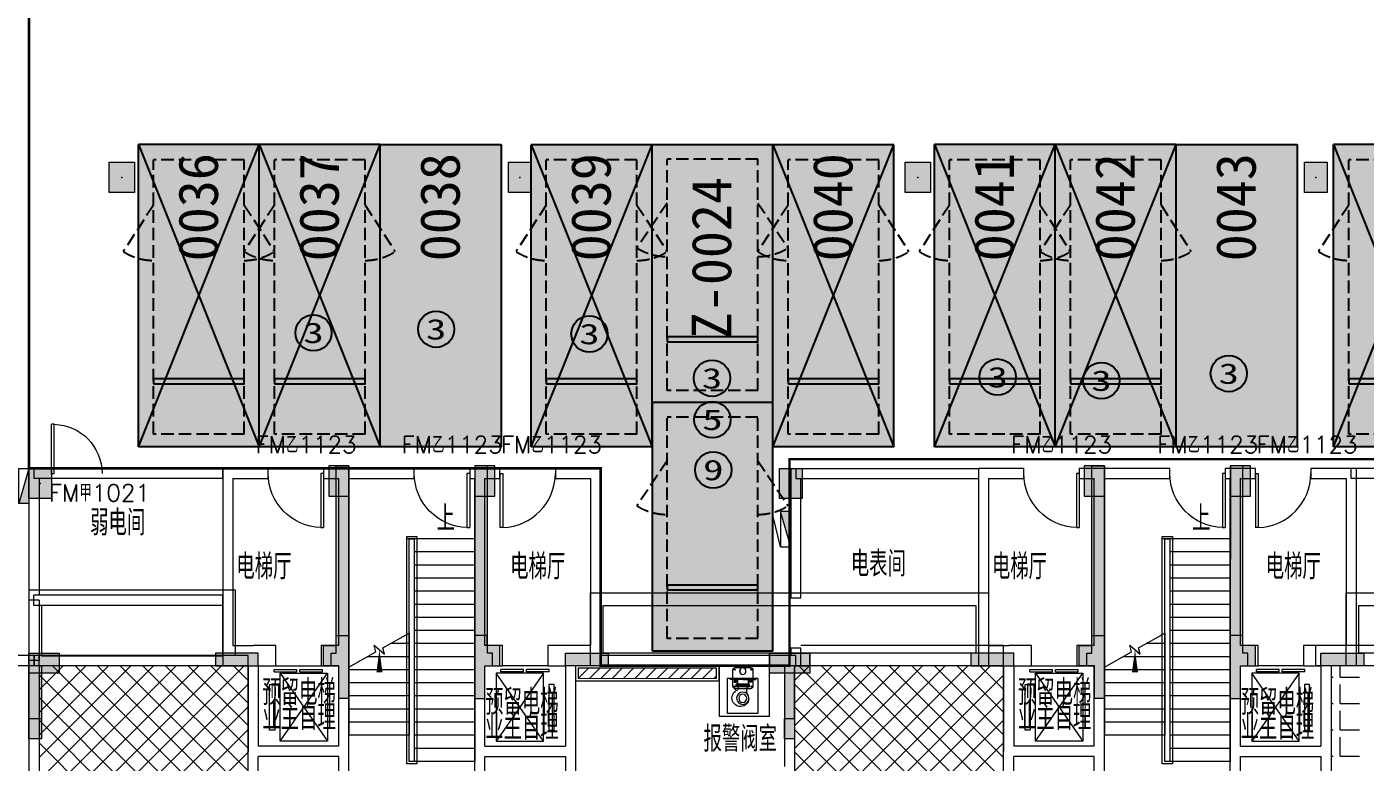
# Model space of a CAD drawing. Extents: x -264757 to 86229, y 4049843 to 4347093.
# Drawn here: x -49333 to -22761, y 4284241 to 4298849 of the extents above; entities that cross this region are included whole.
import ezdxf
from ezdxf.enums import TextEntityAlignment as Align

# ---------------------------------------------------------------- set-up
doc = ezdxf.new("R2010")
doc.units = 0
doc.header["$LTSCALE"] = 1000
doc.header["$MEASUREMENT"] = 0
doc.linetypes.add('AX-01DK-PB01$1$A-001-车位参照B1$0$A-001-车位参照B1$0$A-001-车位参照B1$0$A-H4-001-基本图形$0$A-001-车位B1$0$DASH', pattern=[0.35, 0.25, -0.1])
doc.linetypes.add('DASH', pattern=[0.35, 0.25, -0.1])
for name, color, linetype in [('AX-01DK-PB01$0$A-2-Text', 8, 'Continuous'), ('不利因素1-紧邻消火栓', 7, 'Continuous'), ('不利因素3-紧邻房间出入口', 7, 'Continuous'), ('不利因素5-单面靠墙', 7, 'Continuous'), ('不可售车位', 255, 'Continuous'), ('大车位', 7, 'Continuous'), ('子母车位', 7, 'Continuous')]:
    doc.layers.add(name, color=color, linetype=linetype)
doc.layers.add('AX-01DK-PB01$0$AX-001DK-01-PB01-02$0$A-3-WinF(Text)', color=8, linetype='Continuous', plot=False)
doc.layers.add('无关图层', color=8, linetype='Continuous', lineweight=0)
doc.layers.add('车位归属楼栋范围线', color=7, linetype='Continuous', true_color=0x19e6c7)
doc.styles.add('AX-01DK-PB01$0$_TCH_DIM', font='SIMPLEX', dxfattribs={"bigfont": 'GBCBIG'})
doc.styles.add('AX-01DK-PB01$0$AX-001DK-01-PB01-02$0$_TCH_WINDOW', font='SIMPLEX', dxfattribs={"bigfont": 'GBCBIG'})
doc.styles.add('AX-01DK-PB01$0$Standard', font='gbenor.shx', dxfattribs={"bigfont": 'gbcbig.shx'})
doc.styles.add('AX-01DK-PB01$1$AX-001DK-01-PB01-02$0$Standard', font='gbenor.shx', dxfattribs={"bigfont": 'gbcbig.shx'})
doc.styles.add('AX-ACK-BIANH1$0$黑体', font='simhei.ttf')
doc.styles.add('SX-ACK-PB01-WNC-ALL$0$黑体', font='simhei.ttf')
doc.styles.add('黑体', font='simhei.ttf')

# ---------------------------------------------------------------- blocks, each defined once
blk = doc.blocks.new('A$C741380cb')
at = {"layer": '子母车位', "true_color": 0x0617f9}
h = blk.add_hatch(color=5, dxfattribs=at)
h.dxf.hatch_style = 1
h.paths.add_polyline_path([(2400, 0), (2400, -10400), (0, -10400), (0, 0)])
blk = doc.blocks.new('子母车位1')
at = {"layer": '子母车位', "color": 8, "linetype": 'AX-01DK-PB01$1$A-001-车位参照B1$0$A-001-车位参照B1$0$A-001-车位参照B1$0$A-H4-001-基本图形$0$A-001-车位B1$0$DASH'}
for p, q in [((330318, -478521), (332118, -478521)), ((330318, -478521), (330318, -483071, 0)), ((332118, -478521), (332118, -483071, 0)), ((330318, -483071, 0), (332118, -483071, 0)), ((330318, -483621, 0), (332118, -483621, 0)), ((330318, -483621, 0), (330318, -488371)), ((332118, -483621, 0), (332118, -488371)), ((330318, -488371), (332118, -488371))]:
    blk.add_line(p, q, dxfattribs=at)
at = {"layer": '子母车位', "color": 83}
for p, q in [((330018, -483371, 0), (330018, -488671)), ((330018, -483371, 0), (332418, -483371, 0)), ((332418, -483371, 0), (332418, -488671)), ((330018, -488671), (332418, -488671))]:
    blk.add_line(p, q, dxfattribs=at)
blk.add_lwpolyline([(332418, -478271), (330018, -478271), (330018, -483371), (332418, -483371)], close=True, dxfattribs=at)
at = {"layer": '子母车位'}
blk.add_lwpolyline([(332118, -479521), (330318, -479521), (330318, -479621), (332118, -479621)], close=True, dxfattribs=at)
at = {"layer": '子母车位', "linetype": 'AX-01DK-PB01$1$A-001-车位参照B1$0$A-001-车位参照B1$0$A-001-车位参照B1$0$A-H4-001-基本图形$0$A-001-车位B1$0$DASH'}
for points in [[(330318, -482171), (329718, -481249)], [(332118, -482171), (332718, -481249)]]:
    blk.add_lwpolyline(points, dxfattribs=at)
at = {"layer": '子母车位', "elevation": 0}
blk.add_lwpolyline([(332118, -484621), (330318, -484621), (330318, -484721), (332118, -484721)], close=True, dxfattribs=at)
at = {"layer": '子母车位', "linetype": 'AX-01DK-PB01$1$A-001-车位参照B1$0$A-001-车位参照B1$0$A-001-车位参照B1$0$A-H4-001-基本图形$0$A-001-车位B1$0$DASH', "elevation": 0}
for points in [[(330318, -487471), (329718, -486549)], [(332118, -487471), (332718, -486549)]]:
    blk.add_lwpolyline(points, dxfattribs=at)
at = {"layer": '子母车位', "linetype": 'AX-01DK-PB01$1$A-001-车位参照B1$0$A-001-车位参照B1$0$A-001-车位参照B1$0$A-H4-001-基本图形$0$A-001-车位B1$0$DASH'}
for centre, start, end in [((330318, -482171, 0), 89.9997, 123.0554), ((332118, -482171, 0), 56.9439, 89.9997), ((330318, -487471), 89.9997, 123.0554), ((332118, -487471), 56.9439, 89.9997)]:
    blk.add_arc(centre, 1100, start, end, dxfattribs=at)
at = {"layer": '子母车位', "rotation": 179.9996583709065}
blk.add_blockref('A$C741380cb', (332418, -488671), dxfattribs=at)
blk = doc.blocks.new('子母车位2')
at = {"layer": '子母车位', "xscale": 1.000000693082614, "yscale": 0.9664691433954647, "rotation": 180.0003416290934}
blk.add_blockref('子母车位1', (332421, -475033, 0), dxfattribs=at)
blk = doc.blocks.new('大车位1')
at = {"layer": '大车位', "true_color": 0xe806f9}
h = blk.add_hatch(color=6, dxfattribs=at)
h.dxf.hatch_style = 1
h.paths.add_polyline_path([(2400, 6000), (2400, 0), (0, 0), (0, 6000)])
at = {"layer": '大车位', "color": 83}
for p, q in [((0, 0), (0, 6000, 0)), ((2400, 6000, 0), (0, 6000, 0)), ((2400, 0), (2400, 6000, 0)), ((2400, 0), (0, 0))]:
    blk.add_line(p, q, dxfattribs=at)
at = {"layer": '大车位', "color": 8, "linetype": 'AX-01DK-PB01$1$A-001-车位参照B1$0$A-001-车位参照B1$0$A-001-车位参照B1$0$A-H4-001-基本图形$0$A-001-车位B1$0$DASH'}
for p, q in [((2100, 5700, 0), (300, 5700, 0)), ((300, 250), (300, 5700, 0)), ((2100, 250), (2100, 5700, 0)), ((2100, 250), (300, 250))]:
    blk.add_line(p, q, dxfattribs=at)
at = {"layer": '大车位', "color": 83, "elevation": 0}
blk.add_lwpolyline([(0, 6000), (2400, 0)], dxfattribs=at)
at = {"layer": '大车位', "color": 83}
blk.add_lwpolyline([(0, 0), (2400, 6000)], dxfattribs=at)
at = {"layer": '大车位', "linetype": 'AX-01DK-PB01$1$A-001-车位参照B1$0$A-001-车位参照B1$0$A-001-车位参照B1$0$A-H4-001-基本图形$0$A-001-车位B1$0$DASH'}
for points in [[(300, 4800), (-300, 3878)], [(2100, 4800), (2700, 3878)]]:
    blk.add_lwpolyline(points, dxfattribs=at)
at = {"layer": '大车位'}
blk.add_lwpolyline([(300, 1250), (2100, 1250), (2100, 1350), (300, 1350)], close=True, dxfattribs=at)
at = {"layer": '大车位', "linetype": 'AX-01DK-PB01$1$A-001-车位参照B1$0$A-001-车位参照B1$0$A-001-车位参照B1$0$A-H4-001-基本图形$0$A-001-车位B1$0$DASH'}
for centre, start, end in [((300, 4800, 0), 236.9443, 270), ((2100, 4800, 0), 270, 303.0557)]:
    blk.add_arc(centre, 1100, start, end, dxfattribs=at)
blk = doc.blocks.new('20200722.21175556')
at = {"layer": '不利因素1-紧邻消火栓', "true_color": 0x3c6a45}
h = blk.add_hatch(color=97, dxfattribs=at)
h.dxf.hatch_style = 1
edge = h.paths.add_edge_path()
edge.add_arc((360, 360), 360, 0, 360)
at = {"layer": '不利因素1-紧邻消火栓'}
blk.add_circle((360, 360), 360, dxfattribs=at)
at = {"layer": '不利因素1-紧邻消火栓', "style": '黑体', "width": 1.390625}
blk.add_text('9', height=407, dxfattribs=at).set_placement((156, 156), (564, 156), align=Align.FIT)
blk = doc.blocks.new('SX-ACK-PB01-WNC-ALL$0$20200722.21182536')
at = {"layer": '不利因素3-紧邻房间出入口', "true_color": 0xe4d218}
h = blk.add_hatch(color=52, dxfattribs=at)
h.dxf.hatch_style = 1
edge = h.paths.add_edge_path()
edge.add_arc((360, 360), 360, 0, 360)
at = {"layer": '不利因素3-紧邻房间出入口'}
blk.add_circle((360, 360), 360, dxfattribs=at)
at = {"layer": '不利因素3-紧邻房间出入口', "style": 'SX-ACK-PB01-WNC-ALL$0$黑体', "width": 1.390625}
blk.add_text('3', height=407, dxfattribs=at).set_placement((156, 156), (564, 156), align=Align.FIT)
blk = doc.blocks.new('SX-ACK-PB01-WNC-ALL$0$20200722.21183209')
at = {"layer": '不利因素5-单面靠墙', "true_color": 0x6d711d}
h = blk.add_hatch(color=66, dxfattribs=at)
h.dxf.hatch_style = 1
edge = h.paths.add_edge_path()
edge.add_arc((360, 360), 360, 0, 360)
at = {"layer": '不利因素5-单面靠墙'}
blk.add_circle((360, 360), 360, dxfattribs=at)
at = {"layer": '不利因素5-单面靠墙', "style": 'SX-ACK-PB01-WNC-ALL$0$黑体', "width": 1.390625}
blk.add_text('5', height=407, dxfattribs=at).set_placement((156, 156), (564, 156), align=Align.FIT)
blk = doc.blocks.new('sadfsadfasf')
at = {"layer": '不可售车位', "true_color": 0x757b8a}
h = blk.add_hatch(color=8, dxfattribs=at)
h.dxf.hatch_style = 1
h.paths.add_polyline_path([(2400, 6000), (2400, 0), (0, 0), (0, 6000)])
at = {"layer": '不可售车位', "color": 8, "true_color": 0x757b8a}
blk.add_lwpolyline([(2400, 6000), (2400, 0), (0, 0), (0, 6000)], close=True, dxfattribs=at)
blk = doc.blocks.new('AX-01DK-PB01$0$$DorLib2D$00000001')
at = {"layer": '无关图层'}
for p, q in [((0.45, 0.975), (0.5, 0.975)), ((0.45, 0), (0.45, 0.975)), ((0.5, 0), (0.5, 0.975)), ((0.5, 0), (0.45, 0))]:
    blk.add_line(p, q, dxfattribs=at)
at = {"layer": '无关图层', "lineweight": 13}
blk.add_arc((0.475, 0), 0.975, 91.4693, 180, dxfattribs=at)
blk = doc.blocks.new('SX-CK-PB001-WNC$1$20211103.13313578')
at = {"layer": '无关图层'}
h = blk.add_hatch(color=256, dxfattribs=at)
h.dxf.hatch_style = 1
h.paths.add_polyline_path([(0, 600), (450, 600), (450, 0), (0, 0)])
blk.add_lwpolyline([(0, 600), (450, 600), (450, 0), (0, 0)], close=True, dxfattribs=at)
blk.add_point((225, 300), dxfattribs=at)
blk = doc.blocks.new('PX-03CK-JSK$0$PX-CKB-P01-JSK$0$$0$水泵')
at = {"layer": '无关图层'}
for p, q in [((-25148, 231515, 0), (-25148, 231195, 0)), ((-25135, 231525, 0), (-25095, 231525, 0)), ((-25116, 231543, 0), (-25116, 231511, 0)), ((-25116, 231511, 0), (-25116, 231507, 0)), ((-24798, 231565, 0), (-25098, 231565, 0)), ((-24903, 231492, 0), (-24880, 231492, 0)), ((-24804, 231524, 0), (-24764, 231524, 0)), ((-24785, 231542, 0), (-24785, 231510, 0)), ((-24785, 231510, 0), (-24785, 231506, 0)), ((-24748, 231195, 0), (-24748, 231515, 0)), ((-24644, 231352, 0), (-25244, 231352, 0)), ((-25244, 231352, 0), (-25244, 230652, 0)), ((-24950, 231351, 0), (-25204, 231351, 0)), ((-25204, 231351, 0), (-25204, 231330, 0)), ((-24950, 231330, 0), (-25204, 231330, 0)), ((-25136, 231186, 0), (-25096, 231186, 0)), ((-25106, 231185, 0), (-25129, 231185, 0)), ((-25120, 231330, 0), (-25120, 231273, 0)), ((-25120, 231273, 0), (-25070, 231273, 0)), ((-25117, 231204, 0), (-25117, 231172, 0)), ((-25108, 231323, 0), (-25067, 231323, 0)), ((-25108, 231284, 0), (-25108, 231323, 0)), ((-25070, 231284, 0), (-25108, 231284, 0)), ((-25103, 231315, 0), (-25103, 231292, 0)), ((-25085, 231320, 0), (-25098, 231320, 0)), ((-25098, 231287, 0), (-25084, 231287, 0)), ((-25084, 231323, 0), (-25084, 231284, 0)), ((-25084, 231310, 0), (-25052, 231310, 0)), ((-25084, 231297, 0), (-25052, 231297, 0)), ((-25055, 231310, 0), (-25083, 231310, 0)), ((-25077, 231185, 0), (-25077, 231238, 0)), ((-25077, 231215, 0), (-24815, 231215, 0)), ((-25077, 231208, 0), (-24815, 231208, 0)), ((-25077, 231185, 0), (-24815, 231185, 0)), ((-25076, 231238, 0), (-24815, 231238, 0)), ((-25070, 231273, 0), (-25070, 231284, 0)), ((-25067, 231323, 0), (-25067, 231330, 0)), ((-25052, 231328, 0), (-25052, 231239, 0)), ((-24950, 231351, 0), (-24696, 231351, 0)), ((-24950, 231330, 0), (-24696, 231330, 0)), ((-24846, 231239, 0), (-24846, 231328, 0)), ((-24846, 231312, 0), (-24807, 231312, 0)), ((-24844, 231299, 0), (-24806, 231299, 0)), ((-24827, 231323, 0), (-24827, 231330, 0)), ((-24785, 231323, 0), (-24827, 231323, 0)), ((-24824, 231284, 0), (-24785, 231284, 0)), ((-24824, 231273, 0), (-24824, 231284, 0)), ((-24773, 231273, 0), (-24824, 231273, 0)), ((-24815, 231185, 0), (-24815, 231238, 0)), ((-24807, 231322, 0), (-24807, 231284, 0)), ((-24793, 231319, 0), (-24807, 231319, 0)), ((-24807, 231289, 0), (-24793, 231289, 0)), ((-24804, 231186, 0), (-24764, 231186, 0)), ((-24788, 231294, 0), (-24788, 231314, 0)), ((-24785, 231284, 0), (-24785, 231323, 0)), ((-24785, 231205, 0), (-24785, 231173, 0)), ((-24773, 231324, 0), (-24773, 231332, 0)), ((-24773, 231330, 0), (-24773, 231273, 0)), ((-24696, 231351, 0), (-24696, 231330, 0)), ((-24644, 230652, 0), (-24644, 231352, 0)), ((-25117, 231172, 0), (-25117, 231168, 0)), ((-25098, 231145, 0), (-24798, 231145, 0)), ((-24781, 231136, 0), (-24805, 231136, 0)), ((-24785, 231173, 0), (-24785, 231169, 0)), ((-25244, 230652, 0), (-24644, 230652, 0))]:
    blk.add_line(p, q, dxfattribs=at)
for centre, radius in [((-25117, 231525, 0), 8.75), ((-24944, 231492, 0), 65), ((-24891, 231492, 0), 7.88), ((-24785, 231524, 0), 8.75), ((-25117, 231186, 0), 8.75), ((-24785, 231186, 0), 8.75), ((-24945, 230955, 0), 122), ((-24945, 230955, 0), 80.5)]:
    blk.add_circle(centre, radius, dxfattribs=at)
for centre, radius, start, end in [((-25098, 231515, 0), 50, 90.0002, 180.0002), ((-24798, 231515, 0), 50, 0.0002, 90.0002), ((-25098, 231195, 0), 50, 180.0002, 270.0002), ((-25098, 231315, 0), 5.18, 90.0002, 180.0002), ((-25098, 231292, 0), 5.18, 180.0002, 270.0002), ((-25165, 231098, 0), 142, 319.6544, 36.6268), ((-24826, 231152, 0), 34.6, 117.9765, 237.6187), ((-24798, 231195, 0), 50, 270.0002, 0.0002), ((-24793, 231314, 0), 5.18, 0.0002, 90.0002), ((-24793, 231294, 0), 5.18, 270.0002, 0.0002), ((-24899, 230961, 0), 169, 185.2838, 71.5275)]:
    blk.add_arc(centre, radius, start, end, dxfattribs=at)
blk = doc.blocks.new('AX-01DK-PB01$0$AX-001DK-01-PP01$0$AX-001DK-01-PP01$0$$DORLIB2D$00000127')
at = {"layer": '无关图层'}
for points in [[(-0.533, 0.795), (-0.533, 0.69)], [(-0.033, 0.795), (-0.533, 0.795)], [(-0.033, 0.69), (-0.533, 0.69)], [(-0.033, 0.795), (-0.033, 0.69)], [(0.533, 0.795), (0.033, 0.795)], [(0.033, 0.795), (0.033, 0.69)], [(0.533, 0.69), (0.033, 0.69)], [(0.533, 0.795), (0.533, 0.69)], [(0.5, 0.5), (-0.5, 0.5)]]:
    blk.add_lwpolyline(points, dxfattribs=at)
blk = doc.blocks.new('PX-03CK-XHS$1$$TWTSYS$00000508')
at = {"layer": '无关图层'}
for p, q in [((-0.5, 0.5), (0.324, 1.224)), ((-0.5, 0.5), (-0.5, -0.5)), ((-0.5, -0.5), (0.5, 0.5)), ((0.5, 0.5), (-0.5, 0.5)), ((0.5, -0.5), (0.5, 0.5)), ((-0.5, -0.5), (0.5, -0.5))]:
    blk.add_line(p, q, dxfattribs=at)
blk.add_solid([(0.5, -0.5), (0.5, 0.5), (-0.5, -0.5)], dxfattribs=at)

msp = doc.modelspace()

# ---------------------------------------------------------------- hatches: boundary and pattern name
at = {"layer": '无关图层'}
h = msp.add_hatch(color=256, dxfattribs=at)
h.dxf.hatch_style = 1
h.paths.add_polyline_path([(-47694.6, 4296158), (-47194.6, 4296158), (-47194.6, 4295558), (-47694.6, 4295558)])
h = msp.add_hatch(color=256, dxfattribs=at)
h.dxf.hatch_style = 1
h.paths.add_polyline_path([(-31894.6, 4296158), (-31394.6, 4296158), (-31394.6, 4295558), (-31894.6, 4295558)])
for points in [[(-42940.3, 4290127.9), (-43339.3, 4290127.9), (-43339.3, 4289527.9), (-42940.3, 4289527.9)], [(-40040.7, 4290127.2), (-40439.7, 4290127.2), (-40439.7, 4289527.2), (-40040.7, 4289527.2)], [(-27939.8, 4290127.9), (-28338.7, 4290127.9), (-28338.7, 4289527.9), (-27939.8, 4289527.9)], [(-25040.2, 4290127.2), (-25439.1, 4290127.2), (-25439.1, 4289527.2), (-25040.2, 4289527.2)], [(-43439.8, 4286558.4), (-43190.7, 4286557), (-43190.7, 4286758.4), (-42939.8, 4286758.4), (-42939.8, 4285508), (-43140.5, 4285508), (-43140.5, 4286157.9), (-43439.8, 4286158.4)], [(-39941.4, 4286558.4), (-40190.5, 4286557), (-40190.5, 4286758.4), (-40441.4, 4286758.4), (-40441.4, 4285508), (-40240.7, 4285508), (-40240.7, 4286157.9), (-39941.4, 4286158.4)], [(-28439.2, 4286558.4), (-28190.1, 4286557), (-28190.1, 4286758.4), (-27939.2, 4286758.4), (-27939.2, 4285508), (-28140, 4285508), (-28140, 4286157.9), (-28439.2, 4286158.4)], [(-24940.9, 4286558.4), (-25190, 4286557), (-25190, 4286758.4), (-25440.9, 4286758.4), (-25440.9, 4285508), (-25240.1, 4285508), (-25240.1, 4286157.9), (-24940.9, 4286158.4)], [(-49289.8, 4286408), (-48689.8, 4286408), (-48689.8, 4286008), (-49289.8, 4286008)], [(-44739.4, 4286157.9), (-44739.4, 4286407.9), (-45589.4, 4286407.9), (-45589.4, 4286157.9)], [(-38639.4, 4286157.9), (-38639.4, 4286407.9), (-37789.4, 4286407.9), (-37789.4, 4286157.9)], [(-34590, 4286408), (-33789.6, 4286408), (-33789.6, 4286008), (-34590, 4286008)], [(-29739.4, 4286157.9), (-29739.4, 4286407.9), (-30589.4, 4286407.9), (-30589.4, 4286157.9)], [(-23639.4, 4286157.9), (-23639.4, 4286407.9), (-22789.4, 4286407.9), (-22789.4, 4286157.9)], [(-49039.1, 4285108), (-49039.4, 4284708), (-49290, 4284708), (-49289.6, 4285108)], [(-34089.4, 4285108), (-34089.8, 4284708), (-34290.8, 4284708), (-34290.5, 4285108)]]:
    msp.add_hatch(color=256, dxfattribs=at).paths.add_polyline_path(points)
h = msp.add_hatch(color=256, dxfattribs=at)
h.dxf.hatch_style = 1
h.paths.add_polyline_path([(-43289.1, 4286157.9), (-43289.1, 4286407.9), (-43190, 4286407.9), (-43190, 4290127.9), (-42940, 4290127.9), (-42939.1, 4286407.9), (-42939.1, 4285507.9), (-43139.1, 4285507.9), (-43139.1, 4286157.9)])
h = msp.add_hatch(color=256, dxfattribs=at)
h.dxf.hatch_style = 1
h.paths.add_polyline_path([(-40090.2, 4286157.9), (-40090.2, 4286407.9), (-40189.3, 4286407.9), (-40189.3, 4290127.9), (-40439.3, 4290127.9), (-40440.2, 4286407.9), (-40440.2, 4285507.9), (-40240.2, 4285507.9), (-40240.2, 4286157.9)])
h = msp.add_hatch(color=256, dxfattribs=at)
h.dxf.hatch_style = 1
h.paths.add_polyline_path([(-28288.5, 4286157.9), (-28288.5, 4286407.9), (-28189.4, 4286407.9), (-28189.4, 4290127.9), (-27939.4, 4290127.9), (-27938.5, 4286407.9), (-27938.5, 4285507.9), (-28138.5, 4285507.9), (-28138.5, 4286157.9)])
h = msp.add_hatch(color=256, dxfattribs=at)
h.dxf.hatch_style = 1
h.paths.add_polyline_path([(-25089.6, 4286157.9), (-25089.6, 4286407.9), (-25188.7, 4286407.9), (-25188.7, 4290127.9), (-25438.7, 4290127.9), (-25439.6, 4286407.9), (-25439.6, 4285507.9), (-25239.6, 4285507.9), (-25239.6, 4286157.9)])
h = msp.add_hatch(color=256, dxfattribs=at)
h.dxf.hatch_style = 1
h.paths.add_polyline_path([(-48689.8, 4286408), (-48689.8, 4286158), (-49039.8, 4286158), (-49039.8, 4284708), (-49289.8, 4284708), (-49289.8, 4286408)])
h = msp.add_hatch(color=256, dxfattribs=at)
h.dxf.hatch_style = 1
h.paths.add_polyline_path([(-34289.8, 4285108), (-34089.8, 4285108), (-34089.8, 4286158), (-33789.6, 4286158), (-33789.6, 4286408), (-34590, 4286408), (-34590, 4286158), (-34289.8, 4286158)])
h = msp.add_hatch(dxfattribs=at)
h.set_pattern_fill('ANSI31', color=256, scale=100, angle=180)
h.set_pattern_definition([(225, (-83758.3, 8358653.36), (112.2532015, -112.2532015), [])])
h.paths.add_polyline_path([(-35640.2, 4286108), (-38389.2, 4286107), (-38389.2, 4285907.1), (-35640.2, 4285908.1)])

# ---------------------------------------------------------------- linework, layer by layer
for p, q in [((-49289.6, 4290078), (-49289.6, 4287456.9)), ((-45439.6, 4290078), (-49189.6, 4290078)), ((-49189.6, 4289878), (-49189.6, 4290078)), ((-45439.6, 4289878), (-49189.6, 4289878)), ((-49089.6, 4289878), (-49089.6, 4287556.9)), ((-47839.6, 4290078), (-48839.6, 4290078)), ((-47839.6, 4289878), (-48839.6, 4289878)), ((-45439.6, 4289878), (-45439.6, 4290078)), ((-45439.6, 4290077), (-45439.6, 4286157)), ((-44539.6, 4290077), (-45439.6, 4290077)), ((-45239.6, 4289877), (-45239.6, 4286557)), ((-45239.6, 4289877), (-44539.6, 4289877)), ((-44539.6, 4289877), (-44539.6, 4290077)), ((-43039.6, 4290077), (-43439.6, 4290077)), ((-43439.6, 4290077), (-43439.6, 4289877)), ((-43439.6, 4289877), (-43139.6, 4289877)), ((-43139.6, 4286557), (-43139.6, 4289877)), ((-41639.6, 4290077), (-43039.6, 4290077)), ((-42939.6, 4289877), (-41639.6, 4289877)), ((-42939.6, 4286257), (-42939.6, 4289877)), ((-41639.6, 4289877), (-41639.6, 4290077)), ((-40339.6, 4290077), (-40539.6, 4290077)), ((-40539.6, 4290077), (-40539.6, 4289877)), ((-40539.6, 4289877), (-40439.6, 4289877)), ((-40439.6, 4286257), (-40439.6, 4289877)), ((-39939.6, 4290077), (-40339.6, 4290077)), ((-40239.6, 4289877), (-39939.6, 4289877)), ((-40239.6, 4286557), (-40239.6, 4289877)), ((-39939.6, 4289877), (-39939.6, 4290077)), ((-37939.2, 4290077), (-38839.6, 4290077)), ((-38839.6, 4290077), (-38839.6, 4289877)), ((-38839.6, 4289877), (-38139.2, 4289877)), ((-38139.2, 4289877), (-38139.2, 4286557)), ((-37939.2, 4290077), (-37939.2, 4286157)), ((-34166.4, 4290077), (-34166.7, 4287508)), ((-34066.6, 4290077), (-30439.6, 4290077)), ((-34066.6, 4290077), (-34066.6, 4289877)), ((-34066.6, 4289877), (-30439.6, 4289877)), ((-33966.7, 4287508), (-33966.5, 4289877)), ((-30439.6, 4290077), (-30439.6, 4289877)), ((-30439.6, 4290077), (-30439.6, 4286157)), ((-29539.6, 4290077), (-30439.6, 4290077)), ((-30239.6, 4289877), (-30239.6, 4286557)), ((-30239.6, 4289877), (-29539.6, 4289877)), ((-29539.6, 4289877), (-29539.6, 4290077)), ((-28039.6, 4290077), (-28439.6, 4290077)), ((-28439.6, 4290077), (-28439.6, 4289877)), ((-28439.6, 4289877), (-28139.6, 4289877)), ((-28139.6, 4286557), (-28139.6, 4289877)), ((-26639.6, 4290077), (-28039.6, 4290077)), ((-27939.6, 4289877), (-26639.6, 4289877)), ((-27939.6, 4286257), (-27939.6, 4289877)), ((-26639.6, 4289877), (-26639.6, 4290077)), ((-25339.6, 4290077), (-25539.6, 4290077)), ((-25539.6, 4290077), (-25539.6, 4289877)), ((-25539.6, 4289877), (-25439.6, 4289877)), ((-25439.6, 4286257), (-25439.6, 4289877)), ((-24939.6, 4290077), (-25339.6, 4290077)), ((-25239.6, 4289877), (-24939.6, 4289877)), ((-25239.6, 4286557), (-25239.6, 4289877)), ((-24939.6, 4289877), (-24939.6, 4290077)), ((-22939.2, 4290077), (-23839.6, 4290077)), ((-23839.6, 4290077), (-23839.6, 4289877)), ((-23839.6, 4289877), (-23139.2, 4289877)), ((-23139.2, 4289877), (-23139.2, 4286557)), ((-19064.6, 4290078), (-23039.1, 4290078)), ((-23039.1, 4289878), (-23039.1, 4290078)), ((-19064.6, 4289878), (-23039.1, 4289878)), ((-22939.2, 4290077), (-22939.2, 4286157)), ((-41639.6, 4288677), (-41639.6, 4284257)), ((-41639.6, 4288677), (-41639.6, 4284257)), ((-40439.6, 4288677), (-41639.6, 4288677)), ((-40439.6, 4288677), (-40439.6, 4284257)), ((-26639.6, 4288677), (-26639.6, 4284257)), ((-26639.6, 4288677), (-26639.6, 4284257)), ((-25439.6, 4288677), (-26639.6, 4288677)), ((-25439.6, 4288677), (-25439.6, 4284257)), ((-40439.6, 4288417), (-41639.6, 4288417)), ((-25439.6, 4288417), (-26639.6, 4288417)), ((-40439.6, 4288157), (-41639.6, 4288157)), ((-25439.6, 4288157), (-26639.6, 4288157)), ((-40439.6, 4287897), (-41639.6, 4287897)), ((-25439.6, 4287897), (-26639.6, 4287897)), ((-49289.6, 4287456.9), (-49289.6, 4286260.3)), ((-49089.6, 4287456.9), (-49289.6, 4287456.9)), ((-45440.3, 4287556.9), (-49190.3, 4287556.9)), ((-49190.3, 4287356.9), (-49190.3, 4287556.9)), ((-49089.6, 4287456.9), (-49089.6, 4286260.3)), ((-45440.3, 4287356.9), (-45440.3, 4287556.9)), ((-40439.6, 4287637), (-41639.6, 4287637)), ((-34166.7, 4287508), (-33966.7, 4287508)), ((-25439.6, 4287637), (-26639.6, 4287637)), ((-45440.3, 4287356.9), (-49190.3, 4287356.9)), ((-40439.6, 4287377), (-41639.6, 4287377)), ((-25439.6, 4287377), (-26639.6, 4287377)), ((-40439.6, 4287117), (-41639.6, 4287117)), ((-41639.6, 4286967), (-41639.6, 4284257)), ((-25439.6, 4287117), (-26639.6, 4287117)), ((-26639.6, 4286967), (-26639.6, 4284257)), ((-42261.3, 4286511.1), (-41739.6, 4286805)), ((-41739.6, 4286805), (-41739.6, 4284777)), ((-40439.6, 4286857), (-41639.6, 4286857)), ((-27261.3, 4286511.1), (-26739.6, 4286805)), ((-26739.6, 4286805), (-26739.6, 4284777)), ((-25439.6, 4286857), (-26639.6, 4286857)), ((-45239.6, 4286557), (-44839.6, 4286557)), ((-44389.6, 4286557), (-44839.6, 4286557)), ((-44389.6, 4286157), (-44389.6, 4286557)), ((-43139.6, 4286557), (-43489.6, 4286557)), ((-43489.6, 4286557), (-43489.6, 4286157)), ((-42939.6, 4286129), (-42400.5, 4286432.7)), ((-42400.5, 4286432.7), (-42434, 4286563.4)), ((-42434, 4286563.4), (-42229.8, 4286388.4)), ((-42229.8, 4286388.4), (-42261.3, 4286511.1)), ((-41739.6, 4286597), (-42108.8, 4286597)), ((-40439.6, 4286597), (-41639.6, 4286597)), ((-39889.6, 4286557), (-40239.6, 4286557)), ((-39889.6, 4286157), (-39889.6, 4286557)), ((-38539.2, 4286557), (-38989.6, 4286557)), ((-38989.6, 4286557), (-38989.6, 4286157)), ((-38139.2, 4286557), (-38539.2, 4286557)), ((-33966.8, 4286508), (-34166.8, 4286508)), ((-34166.8, 4286508), (-34166.8, 4286358)), ((-29939.2, 4286558), (-33966.8, 4286558)), ((-33966.8, 4286158), (-33966.8, 4286508)), ((-30239.6, 4286557), (-29839.6, 4286557)), ((-29939.2, 4286158), (-29939.2, 4286558)), ((-29389.6, 4286557), (-29839.6, 4286557)), ((-29389.6, 4286157), (-29389.6, 4286557)), ((-28139.6, 4286557), (-28489.6, 4286557)), ((-28489.6, 4286557), (-28489.6, 4286157)), ((-27939.6, 4286129), (-27400.5, 4286432.7)), ((-27400.5, 4286432.7), (-27434.1, 4286563.4)), ((-27434.1, 4286563.4), (-27229.8, 4286388.4)), ((-27229.8, 4286388.4), (-27261.3, 4286511.1)), ((-26739.6, 4286597), (-27108.8, 4286597)), ((-25439.6, 4286597), (-26639.6, 4286597)), ((-24889.6, 4286557), (-25239.6, 4286557)), ((-24889.6, 4286157), (-24889.6, 4286557)), ((-23539.2, 4286557), (-23989.6, 4286557)), ((-23989.6, 4286557), (-23989.6, 4286157)), ((-14939.2, 4286558.1), (-23739.2, 4286558.1)), ((-23739.2, 4286158.1), (-23739.2, 4286558.1)), ((-23139.2, 4286557), (-23539.2, 4286557)), ((-49289.6, 4286358), (-50289.6, 4286358)), ((-49289.6, 4286158), (-50289.6, 4286158)), ((-49289.6, 4286358), (-49289.6, 4278901.7)), ((-49289.6, 4286158), (-49289.6, 4286358)), ((-49189.6, 4286358), (-49289.6, 4286358)), ((-49189.6, 4286358), (-49289.6, 4286358)), ((-49289.6, 4286158), (-49289.6, 4286358)), ((-49289.6, 4286158), (-49289.6, 4286358)), ((-49089.6, 4286260.3), (-49289.6, 4286260.3)), ((-49189.6, 4286158), (-49289.6, 4286158)), ((-49189.6, 4286158), (-49289.6, 4286158)), ((-49189.6, 4286358), (-49189.6, 4286158)), ((-49189.6, 4286158), (-49189.6, 4286358)), ((-49089.7, 4286358), (-49189.6, 4286358)), ((-49189.6, 4286158), (-49189.6, 4286358)), ((-49189.6, 4286160.3), (-49089.7, 4286160.3)), ((-49089.7, 4286158), (-49189.6, 4286158)), ((-49089.6, 4286158), (-49089.8, 4260928)), ((-49089.6, 4286360.3), (-49089.7, 4286360.3)), ((-44939.2, 4286358), (-49089.7, 4286358)), ((-49089.7, 4286158), (-49089.7, 4286358)), ((-49089.7, 4286158), (-49089.7, 4286358)), ((-44939.2, 4286158), (-49089.7, 4286158)), ((-49089.7, 4267270.4), (-30202.1, 4286158)), ((-49089.6, 4286158), (-49089.6, 4278701.7)), ((-49089.6, 4286129), (-49060.6, 4286158)), ((-49089.6, 4285680), (-48611.6, 4286158)), ((-49089.6, 4285231), (-48162.6, 4286158)), ((-49089.6, 4284782), (-47713.6, 4286158)), ((-49089.6, 4284333), (-47264.6, 4286158)), ((-49089.6, 4283884), (-46815.6, 4286158)), ((-49089.6, 4283434.9), (-46366.5, 4286158)), ((-49089.6, 4282985.9), (-45917.5, 4286158)), ((-49089.6, 4282536.9), (-45468.5, 4286158)), ((-49089.6, 4282087.9), (-45019.5, 4286158)), ((-44939.6, 4286158), (-49089.6, 4286158)), ((-44939.6, 4282273.5), (-48824.2, 4286158)), ((-44939.6, 4282722.5), (-48375.2, 4286158)), ((-44939.6, 4283171.5), (-47926.1, 4286158)), ((-44939.6, 4283620.5), (-47477.1, 4286158)), ((-44939.6, 4284069.5), (-47028.1, 4286158)), ((-44939.6, 4284518.5), (-46579.1, 4286158)), ((-44939.6, 4284967.5), (-46130.1, 4286158)), ((-44939.6, 4285416.5), (-45681.1, 4286158)), ((-45439.6, 4286157), (-44939.6, 4286157)), ((-44939.6, 4285865.6), (-45232.1, 4286158)), ((-44939.6, 4278108), (-44939.6, 4286158)), ((-44939.6, 4286157), (-44939.6, 4284457)), ((-44939.2, 4286158), (-44939.2, 4286358)), ((-44739.6, 4286157), (-44739.6, 4284557)), ((-44739.6, 4286157), (-44389.6, 4286157)), ((-43489.6, 4286157), (-43139.6, 4286157)), ((-43139.6, 4284557), (-43139.6, 4286157)), ((-42939.6, 4284457), (-42939.6, 4286257)), ((-42939.6, 4286129), (-42939.6, 4284777)), ((-41739.6, 4286337), (-42570.4, 4286337)), ((-40439.6, 4286337), (-41639.6, 4286337)), ((-40439.6, 4284457), (-40439.6, 4286257)), ((-40239.6, 4284557), (-40239.6, 4286157)), ((-40239.6, 4286157), (-39889.6, 4286157)), ((-38989.6, 4286157), (-38639.2, 4286157)), ((-38639.2, 4286157), (-38639.2, 4284557)), ((-38439.5, 4279267.6), (-31549.1, 4286158)), ((-38439.5, 4278818.6), (-31100.1, 4286158)), ((-38439.4, 4278369.7), (-30651.1, 4286158)), ((-38439.2, 4286157), (-38439.2, 4284457)), ((-37939.2, 4286157), (-38439.2, 4286157)), ((-34066.8, 4286358), (-37939.2, 4286358)), ((-37939.2, 4286158), (-37939.2, 4286358)), ((-34066.8, 4286158), (-37939.2, 4286158)), ((-34289.6, 4286158), (-34289.6, 4284158)), ((-34089.6, 4286158), (-34289.6, 4286158)), ((-34089.6, 4286158), (-34089.6, 4283958)), ((-34089.6, 4285862.6), (-33794.2, 4286158)), ((-34089.6, 4285413.6), (-33345.2, 4286158)), ((-34089.6, 4284964.6), (-32896.2, 4286158)), ((-34089.6, 4284515.6), (-32447.1, 4286158)), ((-34089.6, 4284066.6), (-31998.1, 4286158)), ((-29939.6, 4286158), (-34089.6, 4286158)), ((-34089.6, 4286158), (-34089.6, 4283957)), ((-34066.8, 4286158), (-34066.8, 4286358)), ((-29939.2, 4286158), (-34066.8, 4286158)), ((-29939.6, 4282090.9), (-34006.8, 4286158)), ((-29939.6, 4282539.9), (-33557.7, 4286158)), ((-29939.6, 4282988.9), (-33108.7, 4286158)), ((-29939.6, 4283437.9), (-32659.7, 4286158)), ((-29939.6, 4283886.9), (-32210.7, 4286158)), ((-29939.6, 4284335.9), (-31761.7, 4286158)), ((-29939.6, 4284785), (-31312.7, 4286158)), ((-29939.6, 4285234), (-30863.7, 4286158)), ((-30439.6, 4286157), (-29939.6, 4286157)), ((-29939.6, 4285683), (-30414.7, 4286158)), ((-29939.6, 4286132), (-29965.7, 4286158)), ((-29939.6, 4278108), (-29939.6, 4286158)), ((-29939.6, 4286157), (-29939.6, 4284457)), ((-29739.6, 4286157), (-29739.6, 4284557)), ((-29739.6, 4286157), (-29389.6, 4286157)), ((-28489.6, 4286157), (-28139.6, 4286157)), ((-28139.6, 4284557), (-28139.6, 4286157)), ((-27939.6, 4284457), (-27939.6, 4286257)), ((-27939.6, 4286129), (-27939.6, 4284777)), ((-26739.6, 4286337), (-27570.4, 4286337)), ((-25439.6, 4286337), (-26639.6, 4286337)), ((-25439.6, 4284457), (-25439.6, 4286257)), ((-25239.6, 4284557), (-25239.6, 4286157)), ((-25239.6, 4286157), (-24889.6, 4286157)), ((-23989.6, 4286157), (-23639.2, 4286157)), ((-14939.2, 4286158.1), (-23739.2, 4286158.1)), ((-23639.2, 4286157), (-23639.2, 4284557)), ((-23439.2, 4286157), (-23439.2, 4284457)), ((-22939.2, 4286157), (-23439.2, 4286157)), ((-23256.1, 4285931), (-23256.1, 4286157)), ((-49089.7, 4266821.4), (-29939.6, 4285971.5)), ((-44939.6, 4281824.4), (-49089.6, 4285974.4)), ((-41739.6, 4286077), (-42939.6, 4286077)), ((-40439.6, 4286077), (-41639.6, 4286077)), ((-41639.6, 4285991.9), (-41639.6, 4284257)), ((-26739.6, 4286077), (-27939.6, 4286077)), ((-25439.6, 4286077), (-26639.6, 4286077)), ((-26639.6, 4285991.9), (-26639.6, 4284257)), ((-23439.2, 4285931), (-23399, 4285931)), ((-23256.1, 4285931), (-22875.1, 4285931)), ((-49089.6, 4281638.9), (-44939.6, 4285788.9)), ((-41739.6, 4285817), (-42939.6, 4285817)), ((-40439.6, 4285817), (-41639.6, 4285817)), ((-29939.6, 4281641.9), (-34089.6, 4285791.9)), ((-26739.6, 4285817), (-27939.6, 4285817)), ((-25439.6, 4285817), (-26639.6, 4285817)), ((-23256.1, 4285407.1), (-23256.1, 4285788.1)), ((-49089.7, 4266372.3), (-29939.6, 4285522.5)), ((-44939.6, 4281375.4), (-49089.6, 4285525.4)), ((-49089.6, 4281189.9), (-44939.6, 4285339.9)), ((-41739.6, 4285557), (-42939.6, 4285557)), ((-40439.6, 4285557), (-41639.6, 4285557)), ((-29939.6, 4281192.9), (-34089.6, 4285342.9)), ((-26739.6, 4285557), (-27939.6, 4285557)), ((-25439.6, 4285557), (-26639.6, 4285557)), ((-23439.2, 4285407.1), (-23399, 4285407.1)), ((-23256.1, 4285407.1), (-22875.1, 4285407.1)), ((-49089.7, 4265923.3), (-29939.6, 4285073.5)), ((-44939.6, 4280926.4), (-49089.6, 4285076.4)), ((-41739.6, 4285297), (-42939.6, 4285297)), ((-40439.6, 4285297), (-41639.6, 4285297)), ((-26739.6, 4285297), (-27939.6, 4285297)), ((-25439.6, 4285297), (-26639.6, 4285297)), ((-23256.1, 4284883.3), (-23256.1, 4285264.3)), ((-49089.6, 4280740.8), (-44939.6, 4284890.9)), ((-41739.6, 4285037), (-42939.6, 4285037)), ((-40439.6, 4285037), (-41639.6, 4285037)), ((-29939.6, 4280743.8), (-34089.6, 4284893.8)), ((-26739.6, 4285037), (-27939.6, 4285037)), ((-25439.6, 4285037), (-26639.6, 4285037)), ((-23439.2, 4284883.3), (-23399, 4284883.3)), ((-23256.1, 4284883.3), (-22875.1, 4284883.3)), ((-49089.7, 4265474.3), (-29939.6, 4284624.4)), ((-44939.6, 4280477.4), (-49089.6, 4284627.4)), ((-43139.6, 4284557), (-44739.6, 4284557)), ((-41739.6, 4284777), (-42939.6, 4284777)), ((-40439.6, 4284777), (-41639.6, 4284777)), ((-40239.6, 4284557), (-38639.2, 4284557)), ((-28139.6, 4284557), (-29739.6, 4284557)), ((-26739.6, 4284777), (-27939.6, 4284777)), ((-25439.6, 4284777), (-26639.6, 4284777)), ((-25239.6, 4284557), (-23639.2, 4284557)), ((-23256.1, 4284359.4), (-23256.1, 4284740.4)), ((-49089.6, 4280291.8), (-44939.6, 4284441.9)), ((-44939.6, 4282507), (-44939.6, 4284457)), ((-43139.6, 4284357), (-44739.6, 4284357)), ((-44739.6, 4282607), (-44739.6, 4284357)), ((-43139.6, 4282607), (-43139.6, 4284357)), ((-42939.6, 4282607), (-42939.6, 4284457)), ((-40439.6, 4284517), (-41639.6, 4284517)), ((-40439.6, 4284257), (-41639.6, 4284257)), ((-40439.6, 4282607), (-40439.6, 4284457)), ((-40239.6, 4284357), (-38639.2, 4284357)), ((-40239.6, 4282607), (-40239.6, 4284357)), ((-38639.2, 4284357), (-38639.2, 4282607)), ((-38439.2, 4284457), (-38439.2, 4282607)), ((-29939.6, 4280294.8), (-34089.6, 4284444.8)), ((-29939.6, 4282507), (-29939.6, 4284457)), ((-28139.6, 4284357), (-29739.6, 4284357)), ((-29739.6, 4282607), (-29739.6, 4284357)), ((-28139.6, 4282607), (-28139.6, 4284357)), ((-27939.6, 4282607), (-27939.6, 4284457)), ((-25439.6, 4284517), (-26639.6, 4284517)), ((-25439.6, 4284257), (-26639.6, 4284257)), ((-25439.6, 4282607), (-25439.6, 4284457)), ((-25239.6, 4284357), (-23639.2, 4284357)), ((-25239.6, 4282607), (-25239.6, 4284357)), ((-23639.2, 4284357), (-23639.2, 4282607)), ((-23439.2, 4284457), (-23439.2, 4282607)), ((-23439.2, 4284359.4), (-23399, 4284359.4)), ((-23256.1, 4284359.4), (-22875.1, 4284359.4))]:
    msp.add_line(p, q, dxfattribs=at)
for points in [[(-47694.6, 4296158), (-47194.6, 4296158), (-47194.6, 4295558), (-47694.6, 4295558)], [(-31894.6, 4296158), (-31394.6, 4296158), (-31394.6, 4295558), (-31894.6, 4295558)], [(-42940.3, 4290127.9), (-43339.3, 4290127.9), (-43339.3, 4289527.9), (-42940.3, 4289527.9)], [(-43289.1, 4286157.9), (-43289.1, 4286407.9), (-43190, 4286407.9), (-43190, 4290127.9), (-42940, 4290127.9), (-42939.1, 4286407.9), (-42939.1, 4285507.9), (-43139.1, 4285507.9), (-43139.1, 4286157.9)], [(-40090.2, 4286157.9), (-40090.2, 4286407.9), (-40189.3, 4286407.9), (-40189.3, 4290127.9), (-40439.3, 4290127.9), (-40440.2, 4286407.9), (-40440.2, 4285507.9), (-40240.2, 4285507.9), (-40240.2, 4286157.9)], [(-40040.7, 4290127.2), (-40439.7, 4290127.2), (-40439.7, 4289527.2), (-40040.7, 4289527.2)], [(-27939.8, 4290127.9), (-28338.7, 4290127.9), (-28338.7, 4289527.9), (-27939.8, 4289527.9)], [(-28288.5, 4286157.9), (-28288.5, 4286407.9), (-28189.4, 4286407.9), (-28189.4, 4290127.9), (-27939.4, 4290127.9), (-27938.5, 4286407.9), (-27938.5, 4285507.9), (-28138.5, 4285507.9), (-28138.5, 4286157.9)], [(-25089.6, 4286157.9), (-25089.6, 4286407.9), (-25188.7, 4286407.9), (-25188.7, 4290127.9), (-25438.7, 4290127.9), (-25439.6, 4286407.9), (-25439.6, 4285507.9), (-25239.6, 4285507.9), (-25239.6, 4286157.9)], [(-25040.2, 4290127.2), (-25439.1, 4290127.2), (-25439.1, 4289527.2), (-25040.2, 4289527.2)], [(-41739.6, 4288677), (-41639.6, 4288677), (-41639.6, 4284257), (-41739.6, 4284257)], [(-26739.6, 4288677), (-26639.6, 4288677), (-26639.6, 4284257), (-26739.6, 4284257)], [(-38140, 4286156.8), (-38140, 4287606.9), (-30240.3, 4287606.9), (-30240.3, 4286156.8)], [(-23140, 4286156.8), (-23140, 4287606.9), (-15240.3, 4287606.9), (-15240.3, 4286156.8)], [(-45440.3, 4286356.9), (-45440.3, 4287356.9), (-49040, 4287356.9), (-49040, 4286356.9)], [(-37890, 4286406.8), (-37890, 4287356.9), (-30490.3, 4287356.9), (-30490.3, 4286406.8)], [(-22890, 4286406.8), (-22890, 4287356.9), (-15490.3, 4287356.9), (-15490.3, 4286406.8)], [(-43439.8, 4286558.4), (-43190.7, 4286557), (-43190.7, 4286758.4), (-42939.8, 4286758.4), (-42939.8, 4285508), (-43140.5, 4285508), (-43140.5, 4286157.9), (-43439.8, 4286158.4)], [(-39941.4, 4286558.4), (-40190.5, 4286557), (-40190.5, 4286758.4), (-40441.4, 4286758.4), (-40441.4, 4285508), (-40240.7, 4285508), (-40240.7, 4286157.9), (-39941.4, 4286158.4)], [(-28439.2, 4286558.4), (-28190.1, 4286557), (-28190.1, 4286758.4), (-27939.2, 4286758.4), (-27939.2, 4285508), (-28140, 4285508), (-28140, 4286157.9), (-28439.2, 4286158.4)], [(-24940.9, 4286558.4), (-25190, 4286557), (-25190, 4286758.4), (-25440.9, 4286758.4), (-25440.9, 4285508), (-25240.1, 4285508), (-25240.1, 4286157.9), (-24940.9, 4286158.4)], [(-48689.8, 4286408), (-48689.8, 4286158), (-49039.8, 4286158), (-49039.8, 4284708), (-49289.8, 4284708), (-49289.8, 4286408)], [(-49289.8, 4286408), (-48689.8, 4286408), (-48689.8, 4286008), (-49289.8, 4286008)], [(-44739.4, 4286157.9), (-44739.4, 4286407.9), (-45589.4, 4286407.9), (-45589.4, 4286157.9)], [(-38639.4, 4286157.9), (-38639.4, 4286407.9), (-37789.4, 4286407.9), (-37789.4, 4286157.9)], [(-34590, 4286408), (-33789.6, 4286408), (-33789.6, 4286008), (-34590, 4286008)], [(-29739.4, 4286157.9), (-29739.4, 4286407.9), (-30589.4, 4286407.9), (-30589.4, 4286157.9)], [(-23639.4, 4286157.9), (-23639.4, 4286407.9), (-22789.4, 4286407.9), (-22789.4, 4286157.9)], [(-35590.2, 4286158), (-38439.2, 4286157), (-38439.2, 4285857.1), (-35590.2, 4285858.1)], [(-34590.2, 4285158), (-34590.2, 4286158), (-35590.2, 4286158), (-35590.2, 4285158)], [(-44304.6, 4286007), (-43364.6, 4286007), (-43364.6, 4284657), (-44304.6, 4284657)], [(-39074.6, 4286007), (-40014.6, 4286007), (-40014.6, 4284657), (-39074.6, 4284657)], [(-35640.2, 4286108), (-38389.2, 4286107), (-38389.2, 4285907.1), (-35640.2, 4285908.1)], [(-29304.6, 4286007), (-28364.6, 4286007), (-28364.6, 4284657), (-29304.6, 4284657)], [(-24074.6, 4286007), (-25014.6, 4286007), (-25014.6, 4284657), (-24074.6, 4284657)], [(-44514.6, 4285787), (-44409.6, 4285787), (-44409.6, 4284877), (-44514.6, 4284877)], [(-38864.6, 4285787), (-38969.6, 4285787), (-38969.6, 4284877), (-38864.6, 4284877)], [(-29514.6, 4285787), (-29409.6, 4285787), (-29409.6, 4284877), (-29514.6, 4284877)], [(-23864.6, 4285787), (-23969.6, 4285787), (-23969.6, 4284877), (-23864.6, 4284877)], [(-49039.1, 4285108), (-49039.4, 4284708), (-49290, 4284708), (-49289.6, 4285108)], [(-34089.4, 4285108), (-34089.8, 4284708), (-34290.8, 4284708), (-34290.5, 4285108)]]:
    msp.add_lwpolyline(points, close=True, dxfattribs=at)
for points in [[(-41039.6, 4288677, 0, 0, 0), (-41030.3, 4283824.8, 0, 0, 0), (-42331.9, 4283824.8, 0, 0, 0), (-42331.9, 4286475.9, 0, 120, 0), (-42331.9, 4286025.9, 0, 0, 0)], [(-26039.6, 4288677, 0, 0, 0), (-26030.3, 4283824.8, 0, 0, 0), (-27331.9, 4283824.8, 0, 0, 0), (-27331.9, 4286475.9, 0, 120, 0), (-27331.9, 4286025.9, 0, 0, 0)]]:
    msp.add_lwpolyline(points, format="xyseb", dxfattribs=at)
for points in [[(-41789.6, 4288727), (-41589.6, 4288727), (-41589.6, 4284207), (-41789.6, 4284207), (-41789.6, 4288727)], [(-41589.6, 4288677), (-41789.6, 4288677)], [(-26789.6, 4288727), (-26589.6, 4288727), (-26589.6, 4284207), (-26789.6, 4284207), (-26789.6, 4288727)], [(-26589.6, 4288677), (-26789.6, 4288677)], [(-45189.9, 4286356.9), (-45190.3, 4287656.9), (-49290, 4287656.9), (-49290, 4286356.9)], [(-44304.6, 4284657), (-43364.6, 4286007)], [(-44304.6, 4286007), (-43364.6, 4284657)], [(-41639.6, 4285953.7), (-41639.6, 4284257), (-41739.6, 4284257), (-41739.6, 4285953.7)], [(-39074.6, 4284657), (-40014.6, 4286007)], [(-39074.6, 4286007), (-40014.6, 4284657)], [(-29304.6, 4284657), (-28364.6, 4286007)], [(-29304.6, 4286007), (-28364.6, 4284657)], [(-26639.6, 4285953.7), (-26639.6, 4284257), (-26739.6, 4284257), (-26739.6, 4285953.7)], [(-24074.6, 4284657), (-25014.6, 4286007)], [(-24074.6, 4286007), (-25014.6, 4284657)]]:
    msp.add_lwpolyline(points, dxfattribs=at)
at = {"layer": '无关图层', "ltscale": 0.5}
msp.add_lwpolyline([(-34289.8, 4285108), (-34089.8, 4285108), (-34089.8, 4286158), (-33789.6, 4286158), (-33789.6, 4286408), (-34590, 4286408), (-34590, 4286158), (-34289.8, 4286158)], close=True, dxfattribs=at)
at = {"layer": '无关图层'}
for p in [(-47444.6, 4295858), (-31644.6, 4295858)]:
    msp.add_point(p, dxfattribs=at)
at = {"layer": '车位归属楼栋范围线', "linetype": 'DASH', "ltscale": 5, "const_width": 50}
msp.add_lwpolyline([(-49289.6, 4301825.7), (-49289.6, 4290078), (-37939.2, 4290078), (-37939.2, 4286158), (-34192.1, 4286158), (-34192.1, 4290261.3), (-18959.6, 4290261.3), (-18959.6, 4286266.4), (-15937.9, 4286266.4), (-15937.9, 4290077), (-7939.2, 4290077), (-7939.2, 4286158.1), (-140.3, 4286158.1), (-139.6, 4290077), (7360.8, 4290077), (7360.8, 4286156.9), (10846.5, 4286156.9)], dxfattribs=at)

# ---------------------------------------------------------------- block references
at = {"layer": '不利因素1-紧邻消火栓'}
msp.add_blockref('20200722.21175556', (-36063.7, 4289686, 0), dxfattribs=at)
at = {"layer": '不利因素3-紧邻房间出入口'}
for p in [(-44000.4, 4292410.6, 0), (-41565.6, 4292480.8, 0), (-38522.2, 4292387.2, 0), (-30418.3, 4291530.5, 0), (-25829.6, 4291600.7, 0), (-36088.7, 4291507.4), (-28358.1, 4291460.3, 0)]:
    msp.add_blockref('SX-ACK-PB01-WNC-ALL$0$20200722.21182536', p, dxfattribs=at)
at = {"layer": '不利因素5-单面靠墙'}
msp.add_blockref('SX-ACK-PB01-WNC-ALL$0$20200722.21183209', (-36081.3, 4290683.6, 0), dxfattribs=at)
at = {"layer": '不可售车位'}
for p in [(-42316.6, 4290508, 0), (-26514.6, 4290508, 0)]:
    msp.add_blockref('sadfsadfasf', p, dxfattribs=at)
at = {"layer": '大车位'}
for p in [(-47116.6, 4290508, 0), (-44716.6, 4290508, 0), (-39319.6, 4290506.9, 0), (-34519.6, 4290506.9, 0), (-31314.6, 4290508, 0), (-28914.6, 4290508, 0), (-23389.6, 4290508, 0)]:
    msp.add_blockref('大车位1', p, dxfattribs=at)
at = {"layer": '子母车位'}
msp.add_blockref('子母车位2', (-36919.6, 4299256.9, 0), dxfattribs=at)
at = {"layer": '无关图层'}
for p in [(-39769.6, 4295558), (-23964.6, 4295558), (-49289.6, 4289478), (-34389.6, 4289478)]:
    msp.add_blockref('SX-CK-PB001-WNC$1$20211103.13313578', p, dxfattribs=at)
for name, p, xscale, yscale, zscale, rotation in [('AX-01DK-PB01$0$$DorLib2D$00000001', (-48339.6, 4289978), 1000, -1000, 1000, 180), ('PX-03CK-XHS$1$$TWTSYS$00000508', (-49389.6, 4289728), -700, 200, 700, 90), ('PX-03CK-XHS$1$$TWTSYS$00000508', (-34266.6, 4288871.5), 700, 200, 700, 90), ('AX-01DK-PB01$0$AX-001DK-01-PP01$0$AX-001DK-01-PP01$0$$DORLIB2D$00000127', (-43939.6, 4286357), -900, -400, 400, 359.999999999911), ('AX-01DK-PB01$0$AX-001DK-01-PP01$0$AX-001DK-01-PP01$0$$DORLIB2D$00000127', (-39439.6, 4286357), -900, 400, 400, 180), ('AX-01DK-PB01$0$AX-001DK-01-PP01$0$AX-001DK-01-PP01$0$$DORLIB2D$00000127', (-28939.6, 4286357), -900, -400, 400, 359.999999999911), ('AX-01DK-PB01$0$AX-001DK-01-PP01$0$AX-001DK-01-PP01$0$$DORLIB2D$00000127', (-24439.6, 4286357), -900, 400, 400, 180)]:
    msp.add_blockref(name, p, dxfattribs=dict(at, xscale=xscale, yscale=yscale, zscale=zscale, rotation=rotation))
ref = msp.add_blockref('AX-01DK-PB01$0$$DorLib2D$00000001', (-43989.6, 4289977), dxfattribs=dict(at, xscale=1100, yscale=-1100, zscale=200, rotation=359.9999999999072))
ref.add_attrib('A', 'FM乙1123', (-44792.2, 4290381.9), dxfattribs={"layer": 'AX-01DK-PB01$0$AX-001DK-01-PB01-02$0$A-3-WinF(Text)', "height": 337.59, "style": 'AX-01DK-PB01$0$AX-001DK-01-PB01-02$0$_TCH_WINDOW'})
ref = msp.add_blockref('AX-01DK-PB01$0$$DorLib2D$00000001', (-41089.6, 4289977), dxfattribs=dict(at, xscale=1100, yscale=-1100, zscale=200, rotation=359.9999999999605))
ref.add_attrib('A', 'FM乙1123', (-41892.2, 4290381.9), dxfattribs={"layer": 'AX-01DK-PB01$0$AX-001DK-01-PB01-02$0$A-3-WinF(Text)', "height": 337.59, "style": 'AX-01DK-PB01$0$AX-001DK-01-PB01-02$0$_TCH_WINDOW'})
ref = msp.add_blockref('AX-01DK-PB01$0$$DorLib2D$00000001', (-39389.6, 4289977), dxfattribs=dict(at, xscale=1100, yscale=1100, zscale=200, rotation=180))
ref.add_attrib('A', 'FM乙1123', (-39919.3, 4290381.9), dxfattribs={"layer": 'AX-01DK-PB01$0$AX-001DK-01-PB01-02$0$A-3-WinF(Text)', "height": 337.59, "style": 'AX-01DK-PB01$0$AX-001DK-01-PB01-02$0$_TCH_WINDOW'})
ref = msp.add_blockref('AX-01DK-PB01$0$$DorLib2D$00000001', (-28989.6, 4289977), dxfattribs=dict(at, xscale=1100, yscale=-1100, zscale=200, rotation=359.9999999999072))
ref.add_attrib('A', 'FM乙1123', (-29792.2, 4290381.9), dxfattribs={"layer": 'AX-01DK-PB01$0$AX-001DK-01-PB01-02$0$A-3-WinF(Text)', "height": 337.59, "style": 'AX-01DK-PB01$0$AX-001DK-01-PB01-02$0$_TCH_WINDOW'})
ref = msp.add_blockref('AX-01DK-PB01$0$$DorLib2D$00000001', (-26089.6, 4289977), dxfattribs=dict(at, xscale=1100, yscale=-1100, zscale=200, rotation=359.9999999999605))
ref.add_attrib('A', 'FM乙1123', (-26892.2, 4290381.9), dxfattribs={"layer": 'AX-01DK-PB01$0$AX-001DK-01-PB01-02$0$A-3-WinF(Text)', "height": 337.59, "style": 'AX-01DK-PB01$0$AX-001DK-01-PB01-02$0$_TCH_WINDOW'})
ref = msp.add_blockref('AX-01DK-PB01$0$$DorLib2D$00000001', (-24389.6, 4289977), dxfattribs=dict(at, xscale=1100, yscale=1100, zscale=200, rotation=180))
ref.add_attrib('A', 'FM乙1123', (-24919.3, 4290381.9), dxfattribs={"layer": 'AX-01DK-PB01$0$AX-001DK-01-PB01-02$0$A-3-WinF(Text)', "height": 337.59, "style": 'AX-01DK-PB01$0$AX-001DK-01-PB01-02$0$_TCH_WINDOW'})
at = {"layer": '无关图层', "xscale": -1}
msp.add_blockref('PX-03CK-JSK$0$PX-CKB-P01-JSK$0$$0$水泵', (-60064, 4054556.1, 0), dxfattribs=at)

# ---------------------------------------------------------------- texts
at = {"layer": 'AX-01DK-PB01$0$A-2-Text', "color": 7, "style": 'AX-01DK-PB01$0$_TCH_DIM'}
for p in [(-41196.3, 4288834.5), (-26196.3, 4288834.5)]:
    msp.add_text('上', height=506.4, dxfattribs=at).set_placement(p)
at = {"layer": '无关图层', "style": 'AX-ACK-BIANH1$0$黑体'}
for s, p in [('0036', (-45537.5, 4294192.5, 0)), ('0037', (-43137.5, 4294192.5, 0)), ('0038', (-40737.5, 4294192.5)), ('0039', (-37740.5, 4294191.4)), ('0040', (-32940.5, 4294191.4)), ('0041', (-29735.5, 4294192.5)), ('0042', (-27335.5, 4294192.5)), ('0043', (-24935.5, 4294192.5)), ('Z-0024', (-35346.8, 4292645, 0))]:
    msp.add_text(s, height=788.61, rotation=90, dxfattribs=at).set_placement(p)
at = {"layer": '无关图层'}
for s, height, style, p in [('FM甲1021', 337.59, 'AX-01DK-PB01$0$AX-001DK-01-PB01-02$0$_TCH_WINDOW', (-48894.4, 4289423.1)), ('弱电间', 506.38, 'AX-01DK-PB01$1$AX-001DK-01-PB01-02$0$Standard', (-48075.3, 4288745.4)), ('电梯厅', 506.38, 'AX-01DK-PB01$0$Standard', (-45172.4, 4287873.7)), ('电梯厅', 506.38, 'AX-01DK-PB01$0$Standard', (-39736.6, 4287873.7)), ('电表间', 506.38, 'AX-01DK-PB01$1$AX-001DK-01-PB01-02$0$Standard', (-32973.8, 4287927.7)), ('电梯厅', 506.38, 'AX-01DK-PB01$0$Standard', (-30172.4, 4287873.7)), ('电梯厅', 506.38, 'AX-01DK-PB01$0$Standard', (-24736.6, 4287873.7)), ('预留电梯', 506.38, 'AX-01DK-PB01$0$Standard', (-44656.5, 4285375.8)), ('预留电梯', 506.38, 'AX-01DK-PB01$0$Standard', (-29656.5, 4285375.8)), ('预留电梯', 506.38, 'AX-01DK-PB01$0$Standard', (-40233.2, 4285183.5)), ('预留电梯', 506.38, 'AX-01DK-PB01$0$Standard', (-25233.2, 4285183.5)), ('业主自理', 506.38, 'AX-01DK-PB01$0$Standard', (-44656.5, 4284881.4)), ('业主自理', 506.38, 'AX-01DK-PB01$0$Standard', (-29656.5, 4284881.4)), ('业主自理', 506.38, 'AX-01DK-PB01$0$Standard', (-40233.2, 4284689.1)), ('业主自理', 506.38, 'AX-01DK-PB01$0$Standard', (-25233.2, 4284689.1)), ('报警阀室', 506.38, 'AX-01DK-PB01$1$AX-001DK-01-PB01-02$0$Standard', (-35897.7, 4284452.5))]:
    msp.add_text(s, height=height, dxfattribs=dict(at, style=style)).set_placement(p)

doc.saveas('drawing.dxf')
